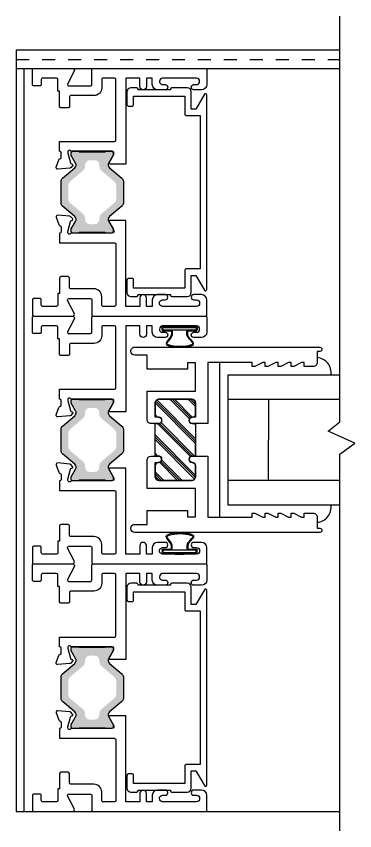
# Model space of a CAD drawing. Extents: x -58 to 121, y -68 to 28.
# Drawn here: x -7.06 to -4.46, y -2.59 to 3.68 of the extents above; entities that cross this region are included whole.
import ezdxf

# ---------------------------------------------------------------- set-up
doc = ezdxf.new("R2010")
doc.units = 0
doc.header["$LTSCALE"] = 0.25
doc.header["$MEASUREMENT"] = 0
doc.linetypes.add('HIDDEN', pattern=[0.375, 0.25, -0.125])
doc.layers.get('0').update_dxf_attribs({"linetype": 'CONTINUOUS'})
for name, color, linetype in [('FRAME', 1, 'CONTINUOUS'), ('GLASS-VINYL', 7, 'CONTINUOUS'), ('SEAL', 7, 'CONTINUOUS'), ('SILL-PAN', 7, 'CONTINUOUS'), ('VENT', 5, 'CONTINUOUS')]:
    doc.layers.add(name, color=color, linetype=linetype)

# ---------------------------------------------------------------- blocks, each defined once
blk = doc.blocks.new('3710 Jamb Filler')
blk.add_lwpolyline([(-0.1199999999999999, 0.7740000000000007, 0.4142135623730929), (-0.1499999999999999, 0.8040000000000009), (-0.2700000000000002, 0.804, 0.414213562373095), (-0.2800000000000002, 0.7940000000000003), (-0.28, 0.7890000000000013), (-0.5299999999999996, 0.7890000000000004), (-0.53, 0.7939999999999994, 0.4142135623731016), (-0.54, 0.8039999999999992), (-0.585, 0.804, 0.4142135623730929), (-0.615, 0.7739999999999998), (-0.6149999999999993, 0.674000000000001, 0.4142135623730885), (-0.6049999999999995, 0.6640000000000013), (-0.5749999999999993, 0.6639999999999995, 0.4142135623731015), (-0.5649999999999993, 0.6739999999999993), (-0.565, 0.7390000000000001), (-0.1699999999999999, 0.7390000000000001), (-0.1700000000000002, 0.6009999999999989, 0.4142135623731015), (-0.1600000000000001, 0.5909999999999991), (-0.0499999999999996, 0.5909999999999991), (-0.0499999999999996, -0.5909999999999995), (-0.1600000000000001, -0.5909999999999995, 0.414213562373095), (-0.1700000000000002, -0.6009999999999993), (-0.1699999999999999, -0.7390000000000008), (-0.565, -0.7390000000000008), (-0.5649999999999993, -0.6739999999999997, 0.4142135623731016), (-0.5749999999999993, -0.6639999999999999), (-0.6049999999999995, -0.6640000000000017, 0.4142135623730819), (-0.6149999999999993, -0.6740000000000015), (-0.615, -0.7740000000000002, 0.4142135623730951), (-0.585, -0.8040000000000005), (-0.54, -0.8039999999999996, 0.414213562373095), (-0.53, -0.7939999999999998), (-0.5299999999999996, -0.7890000000000008), (-0.28, -0.7890000000000017), (-0.2800000000000002, -0.7940000000000007, 0.4142135623730885), (-0.2700000000000002, -0.8040000000000005), (-0.1499999999999999, -0.8040000000000009, 0.414213562373095), (-0.1199999999999999, -0.7740000000000011), (-0.1199999999999999, -0.6409999999999993), (-0.08390083445627305, -0.6409999999999993), (-0.01866025403784444, -0.7540000000000007, 0.7673269879789528), (2.220446049250313e-16, -0.7490000000000008), (2.220446049250313e-16, 0.7490000000000003, 0.7673269879789648), (-0.01866025403784421, 0.7540000000000002), (-0.08390083445627328, 0.6409999999999985), (-0.1199999999999999, 0.6409999999999989)], format="xyb", close=True)
blk = doc.blocks.new('3073 FIXED STILE')
at = {"linetype": 'Continuous'}
h = blk.add_hatch(dxfattribs=at)
h.set_pattern_fill('PLAST', scale=0.4, angle=-45.00000000000001, style=0)
h.set_pattern_definition([(315, (-24.43818866424072, 6.213958763797216), (0.07071067811865478, 0.07071067811865474), []), (315, (-24.42934982947589, 6.22279759856205), (0.07071067811865478, 0.07071067811865474), []), (315, (-24.42051099471106, 6.23163643332688), (0.07071067811865478, 0.07071067811865474), [])])
edge = h.paths.add_edge_path()
edge.add_line((0, 0.125), (0, -0.125))
edge.add_line((0, -0.125), (-0.02700000000000102, -0.125))
edge.add_arc((-0.02700000000000102, -0.1500400000000006), 0.02504000000000062, 90, 274.5812200852826)
edge.add_line((-0.02499999999999858, -0.1750000000000007), (0, -0.1750000000000007))
edge.add_line((0, -0.1750000000000007), (0, -0.282))
edge.add_arc((-0.03099999999999703, -0.2819999999999983), 0.03099999999999703, 269.99999999999676, 359.9999999999967, ccw=False)
edge.add_line((-0.03099999999999881, -0.3129999999999953), (-0.2809999999999988, -0.3129999999999953))
edge.add_arc((-0.2809999999999988, -0.2819999999999965), 0.03099999999999881, 180, 270, ccw=False)
edge.add_line((-0.3119999999999976, -0.2819999999999965), (-0.3119999999999976, -0.1749999999999972))
edge.add_line((-0.3119999999999976, -0.1749999999999972), (-0.286999999999999, -0.1749999999999972))
edge.add_arc((-0.2869999999999973, -0.1499599999999983), 0.02503999999999884, 269.9999999999959, 445.4187799147211)
edge.add_line((-0.2849999999999966, -0.125), (-0.3119999999999905, -0.125))
edge.add_line((-0.3119999999999905, -0.125), (-0.3119999999999905, 0.1249999999999929))
edge.add_line((-0.3119999999999905, 0.1249999999999929), (-0.286999999999999, 0.125))
edge.add_arc((-0.2870000000000044, 0.1500400000000024), 0.02504000000000239, 270.0000000000122, 445.4187799147055)
edge.add_arc((-0.2826245614034999, 0.2046454736842227), 0.0297404912280785, 188.9864164088245, 265.41877991471364, ccw=False)
edge.add_line((-0.3119999999999976, 0.2000000000000028), (-0.3119999999999976, 0.2820000000000036))
edge.add_arc((-0.280999999999997, 0.2819999999999983), 0.03100000000000058, 89.99999999999011, 179.9999999999902, ccw=False)
edge.add_line((-0.2809999999999917, 0.3129999999999988), (-0.0309999999999917, 0.3129999999999988))
edge.add_arc((-0.03099999999999525, 0.2820000000000036), 0.03099999999999525, -6.59383658785373e-12, 89.9999999999934, ccw=False)
edge.add_line((0, 0.282), (0, 0.1750000000000007))
edge.add_line((0, 0.1750000000000007), (-0.02499999999999147, 0.1750000000000007))
edge.add_arc((-0.02499999999999503, 0.1499999999599986), 0.02500000004000213, 89.99999999999186, 269.9954163376286)
edge.add_line((-0.02500200000000063, 0.1249999999999964), (0, 0.125))
at = {"color": 7}
blk.add_line((-0.3119999999999905, 0.1250000000000142), (-0.3119999999999905, 1.4210854715202e-14), dxfattribs=at)
for points in [[(-0.3119999999999976, 0.2000000000000099, 0.4142135623730949), (-0.2869999999999919, 0.1749999999999403, -0.4142135623731055), (-0.2619999999999933, 0.1499999999999417), (-0.2619999999999933, 0.1490000000000151, -0.4142135623730841), (-0.2859999999999872, 0.1250000000000142), (-0.4059999999999988, 0.1250000000000142), (-0.4059999999999988, 0.5950000000000131), (-0.7489999999999952, 0.5950000000000131), (-0.7489999999999952, 0.5650000000000119), (-0.7689999999999984, 0.5650000000000119), (-0.8289999999999935, 0.5950000000000131), (-0.8489999999999966, 0.5950000000000131), (-0.8489999999999966, 0.5650000000000119), (-0.8689999999999927, 0.5650000000000119), (-0.9289999999999949, 0.5950000000000131), (-0.948999999999991, 0.5950000000000131), (-0.948999999999991, 0.5650000000000119), (-0.9689999999999941, 0.5650000000000119), (-1.028999999999989, 0.5950000000000131), (-1.048999999999992, 0.5950000000000131), (-1.048999999999992, 0.5650000000000119), (-1.068999999999988, 0.5650000000000119), (-1.128999999999991, 0.5950000000000131), (-1.148999999999994, 0.5950000000000131), (-1.148999999999994, 0.5650000000000119), (-1.217999999999996, 0.5650000000000119, -0.4142135623731035), (-1.248999999999988, 0.5960000000000107), (-1.248999999999988, 0.6810000000000116), (-1.269999999999989, 0.6810000000000116, -0.414213562373095), (-1.284999999999989, 0.6960000000000122), (-1.284999999999982, 0.6980000000000217, -0.414213562373095), (-1.269999999999989, 0.7130000000000152), (0.1510000000000034, 0.7130000000000152), (0.1570000000000036, 0.7130000000000152, -0.414213562373095), (0.1869999999999976, 0.683000000000014), (0.1869999999999976, 0.6820000000000164, -0.414213562373078), (0.156000000000013, 0.6510000000000105), (0.06200000000000472, 0.6510000000000105), (0.06200000000000472, 0.5440000000000111), (-0.2499999999999929, 0.5440000000000111), (-0.2499999999999929, 0.5940000000000154), (-0.3119999999999905, 0.5940000000000154), (-0.3119999999999905, 0.3750000000000142), (0.06200000000000472, 0.3750000000000142), (0.06200000000000472, 0.156000000000013, -0.4142135623730868), (0.03099999999999881, 0.1250000000000142), (-0.02599999999998914, 0.1250000000000142, -0.4142135623730843), (-0.04999999999999005, 0.1490000000000151), (-0.04999999999999005, 0.1510000000000105, -0.4142135623730841), (-0.02599999999998914, 0.1750000000000114), (-0.02499999999998437, 0.1750000000000114, 0.4142135623731055), (7.105427357601002e-15, 0.2000000000000099), (2.131628207280301e-14, 0.2820000000000107, 0.4142135623730865), (-0.0309999999999846, 0.3130000000000166), (-0.2809999999999917, 0.3130000000000166, 0.4142135623730782), (-0.3119999999999976, 0.2820000000000107)], [(-1.284999999999982, -0.6959999999999837, -0.4142135623730951), (-1.269999999999989, -0.6809999999999832), (-1.248999999999988, -0.6809999999999832), (-1.248999999999995, -0.5959999999999894, -0.4142135623731036), (-1.217999999999989, -0.5649999999999906), (-1.148999999999994, -0.5649999999999906), (-1.148999999999994, -0.5949999999999847), (-1.128999999999991, -0.5949999999999847), (-1.068999999999988, -0.5649999999999906), (-1.048999999999992, -0.5649999999999906), (-1.048999999999992, -0.5949999999999847), (-1.028999999999989, -0.5949999999999847), (-0.9689999999999941, -0.5649999999999906), (-0.948999999999991, -0.5649999999999906), (-0.948999999999991, -0.5949999999999847), (-0.9289999999999949, -0.5949999999999847), (-0.8689999999999927, -0.5649999999999906), (-0.8489999999999966, -0.5649999999999906), (-0.8489999999999966, -0.5949999999999847), (-0.8289999999999935, -0.5949999999999847), (-0.7689999999999984, -0.5649999999999906), (-0.7489999999999952, -0.5649999999999906), (-0.7489999999999952, -0.5949999999999847), (-0.4059999999999988, -0.5949999999999847), (-0.4059999999999988, -0.1249999999999858), (-0.2860000000000014, -0.1249999999999858, -0.4142135623730627), (-0.2619999999999933, -0.1489999999999867), (-0.2619999999999862, -0.1499999999999204, -0.4142135623731055), (-0.2869999999999919, -0.1749999999999901, 0.4142135623730951), (-0.3119999999999905, -0.1999999999999886), (-0.3119999999999976, -0.2819999999999894, 0.414213562373095), (-0.2809999999999917, -0.3129999999999882), (-0.0309999999999846, -0.3129999999999882, 0.4142135623731034), (7.105427357601002e-15, -0.2819999999999894), (2.131628207280301e-14, -0.1999999999999886, 0.4142135623731055), (-0.02499999999998437, -0.1749999999999901), (-0.02599999999998914, -0.1749999999999901, -0.4142135623730843), (-0.04999999999999005, -0.1509999999999891), (-0.04999999999999005, -0.1489999999999867, -0.414213562373095), (-0.02599999999998914, -0.1249999999999858), (0.03099999999999881, -0.1249999999999858, -0.4142135623731036), (0.06200000000000472, -0.1559999999999846), (0.06200000000000472, -0.3749999999999858), (-0.3119999999999905, -0.3749999999999858), (-0.3119999999999905, -0.593999999999987), (-0.2499999999999929, -0.593999999999987), (-0.2499999999999929, -0.5439999999999898), (0.06200000000000472, -0.5439999999999898), (0.06200000000000472, -0.650999999999982), (0.1559999999999988, -0.650999999999982, -0.4142135623730949), (0.1869999999999976, -0.6819999999999808), (0.1869999999999976, -0.6829999999999785, -0.4142135623731037), (0.1570000000000036, -0.7129999999999797), (0.1510000000000034, -0.7129999999999797), (-1.269999999999989, -0.7129999999999868, -0.4142135623730779), (-1.284999999999989, -0.6979999999999791)]]:
    blk.add_lwpolyline(points, format="xyb", close=True)
blk.add_lwpolyline([(0, 0.125), (0, -0.125), (-0.02700000000000102, -0.125, 1.040799680255829), (-0.02499999999999858, -0.1750000000000007), (0, -0.1750000000000007), (0, -0.282, -0.4142135623730952), (-0.03099999999999881, -0.3129999999999953), (-0.2809999999999988, -0.3129999999999953, -0.4142135623730952), (-0.3119999999999976, -0.2819999999999965), (-0.3119999999999976, -0.1749999999999972), (-0.286999999999999, -0.1749999999999972, 0.9607996802557631), (-0.2849999999999966, -0.125), (-0.3119999999999905, -0.125), (-0.3119999999999905, 0.1249999999999929), (-0.286999999999999, 0.125, 0.9607996802554929), (-0.2849999999999966, 0.1750000000000043, -0.3464392003650397), (-0.3119999999999976, 0.2000000000000028), (-0.3119999999999976, 0.2820000000000036, -0.4142135623730958), (-0.2809999999999917, 0.3129999999999988), (-0.0309999999999917, 0.3129999999999988, -0.4142135623730958), (0, 0.282), (0, 0.1750000000000007), (-0.02499999999999147, 0.1750000000000007, 0.9999600007999586), (-0.02500200000000063, 0.1249999999999964)], format="xyb", close=True, dxfattribs=at)
blk = doc.blocks.new('3711-JAMB')
h = blk.add_hatch(color=7)
h.dxf.hatch_style = 1
edge = h.paths.add_edge_path(flags=16)
edge.add_arc((-0.9756627967922071, -0.7529946007007098), 0.04723978805936725, -50.00024801794848, 0, ccw=False)
edge.add_line((-0.9452978029907939, -0.7891825092799323), (-1.041083677434912, -0.8695556937262623))
edge.add_arc((-1.010718681749026, -0.9057436007236461), 0.04723978805936725, 129.9997549661711, 180.0000000046882)
edge.add_line((-1.05795846980844, -0.9057436007275115), (-1.057958469800255, -1.002256398380133))
edge.add_arc((-1.01071868174084, -1.002256398376268), 0.04723978805936725, 180.0000000046882, 230.0002480178599)
edge.add_line((-1.041083675542254, -1.038444306955377), (-0.9452978029907939, -1.118817490720041))
edge.add_arc((-0.9756627967922071, -1.155005399299149), 0.04723978805936725, 0, 50.00024801785992, ccw=False)
edge.add_line((-0.9284230087327927, -1.155005399299149), (-0.9284230087327927, -1.165118612414723))
edge.add_arc((-0.8929239754884151, -1.164623880090609), 0.03550248049539399, 180.7984510168757, 270)
edge.add_line((-0.8929239754884151, -1.200126360586047), (-0.8530366913850997, -1.200126360586047))
edge.add_arc((-0.8530366913850997, -1.164623880090609), 0.03550248049540163, 270, 359.2015489831243)
edge.add_line((-0.8175376581407221, -1.165118612414723), (-0.8175376581407221, -1.155005399299149))
edge.add_arc((-0.7702978700813077, -1.155005399299149), 0.04723978805936725, 129.99975198214, 180, ccw=False)
edge.add_line((-0.8006628638827209, -1.118817490720041), (-0.7048769913312611, -1.038444306955377))
edge.add_arc((-0.7352419851326744, -1.002256398376268), 0.04723978805936725, 309.99975198214, 359.9999999953118)
edge.add_line((-0.6880021970732599, -1.002256398380133), (-0.6880021970650745, -0.9057436007275115))
edge.add_arc((-0.7352419851244889, -0.9057436007236461), 0.04723978805936725, 359.9999999953118, 410.0002450338289)
edge.add_line((-0.7048769894386027, -0.8695556937262623), (-0.8006628638827209, -0.7891825092799323))
edge.add_arc((-0.7702978700813077, -0.7529946007007098), 0.04723978805936725, 180, 230.0002480179486, ccw=False)
edge.add_line((-0.8175376581407221, -0.7529946007007098), (-0.8175376573631041, -0.7428813848860969))
edge.add_arc((-0.8530366905701925, -0.7433761198925382), 0.03550248049539644, 0.7984553461754125, 89.99999999999994)
edge.add_line((-0.8530366905701925, -0.7078736393970999), (-0.8929239763033223, -0.7078736393970999))
edge.add_arc((-0.8929239763033223, -0.7433761198925382), 0.03550248049539646, 89.99999999999997, 179.2015489917656)
edge.add_line((-0.9284230087327927, -0.7428813875851361), (-0.9284230087327927, -0.7529946007007098))
edge = h.paths.add_edge_path()
edge.add_arc((-0.7190062874307892, -0.744033540721719), 0.03020996559096917, 149.9998669240504, 229.999849770356)
edge.add_line((-0.7384249396804847, -0.7671756660738325), (-0.6436804243341214, -0.8466761772877334))
edge.add_arc((-0.6630990765837298, -0.8698183026397673), 0.0302099655908522, -4.3875161281903274e-09, 49.99984977038582, ccw=False)
edge.add_line((-0.6328891109928776, -0.8698183026420807), (-0.6328891110067048, -1.038181697357921))
edge.add_arc((-0.6630990765978382, -1.038181697355154), 0.03020996559113343, 310.0001502295814, 359.99999999475364, ccw=False)
edge.add_line((-0.6436804243480623, -1.061323822707415), (-0.7384249396807832, -1.140824333909485))
edge.add_arc((-0.7190062874313096, -1.163966459261485), 0.03020996559073911, 130.0001502294605, 210.0001330757664)
edge.add_line((-0.7451688499972846, -1.179071502822332), (-0.7118015815510574, -1.236864997084616))
edge.add_arc((-0.722092189493682, -1.24280631421848), 0.01188258646566266, -8.757865543884691e-10, 30.000133075457086, ccw=False)
edge.add_line((-0.7102096030280194, -1.242806314218662), (-0.7102096030280052, -1.257059699991537))
edge.add_arc((-0.7220952982986635, -1.25707400472089), 0.01188570387870365, -89.93104314004029, 0.06895685987399247, ccw=False)
edge.add_line((-0.7220809935692927, -1.268959699991548), (-0.7650950439824413, -1.268959699991612))
edge.add_arc((-0.7650950439824825, -1.259048628467774), 0.009911071523837522, 216.8698979997665, 270.0000000002381, ccw=False)
edge.add_line((-0.7730239011648194, -1.264995271431054), (-0.9729367657086954, -1.264995271431012))
edge.add_arc((-0.9808656228910081, -1.259048628467727), 0.009911071523821091, 269.99999999962193, 323.13010200012695, ccw=False)
edge.add_line((-0.9808656228910735, -1.268959699991548), (-1.023879673304222, -1.268959699991534))
edge.add_arc((-1.023879673304169, -1.257077113525863), 0.01188258646567064, 179.9999999997773, 269.99999999974307, ccw=False)
edge.add_line((-1.035762259769839, -1.257077113525817), (-1.035762259769925, -1.242806314218662))
edge.add_arc((-1.023879673304436, -1.242806314218244), 0.01188258646548901, 149.9998669256889, 180.0000000020128, ccw=False)
edge.add_line((-1.034170281247029, -1.236864997084673), (-1.000803012800944, -1.179071502822474))
edge.add_arc((-1.026965575367072, -1.163966459261429), 0.0302099655909712, 329.9998669240538, 409.9998497703528)
edge.add_line((-1.007546923117374, -1.140824333909315), (-1.102280242524841, -1.061333217252958))
edge.add_arc((-1.082861590275159, -1.03819109190089), 0.03020996559092639, 180.0000000051516, 229.9998497703199, ccw=False)
edge.add_line((-1.113071555866085, -1.038191091903606), (-1.113071555880637, -0.8698089080795413))
edge.add_arc((-1.082861590282677, -0.8698089080975206), 0.03020996559796063, 130.0001501999785, 179.9999999659005, ccw=False)
edge.add_line((-1.102280242524884, -0.8466667827299972), (-1.007546923117374, -0.7671756660738325))
edge.add_arc((-1.026965575367058, -0.7440335407217112), 0.03020996559096764, 310.0001502296177, 390.0001330759343)
edge.add_line((-1.00080301280093, -0.7289284971606733), (-1.034170281247029, -0.6711350028984739))
edge.add_arc((-1.023879673304436, -0.665193685764903), 0.01188258646548903, 179.9999999979872, 210.0001330743111, ccw=False)
edge.add_line((-1.035762259769925, -0.6651936857644856), (-1.035762259769839, -0.6509228864573302))
edge.add_arc((-1.023879673304165, -0.6509228864572805), 0.01188258646567419, 90.0000000002741, 180.0000000002399, ccw=False)
edge.add_line((-1.023879673304222, -0.6390402999916063), (-0.9808656228910735, -0.6390402999915992))
edge.add_arc((-0.9808656228910081, -0.6489513715154203), 0.009911071523821091, 36.86989799987299, 90.00000000037812, ccw=False)
edge.add_line((-0.9729367657086954, -0.6430047285521354), (-0.7730239011648194, -0.6430047285520928))
edge.add_arc((-0.7650950439824825, -0.6489513715153727), 0.009911071523837522, 89.99999999976188, 143.1301020002335, ccw=False)
edge.add_line((-0.7650950439824413, -0.6390402999915352), (-0.7220809935692927, -0.6390402999915992))
edge.add_arc((-0.7220952982986528, -0.6509259952622467), 0.01188570387869289, -0.06895685982317445, 89.93104314009167, ccw=False)
edge.add_line((-0.7102096030280052, -0.6509402999915892), (-0.7102096030280194, -0.6651936857644856))
edge.add_arc((-0.7220921894936819, -0.6651936857646672), 0.01188258646566254, -30.000133075457427, 8.757865543884691e-10, ccw=False)
edge.add_line((-0.7118015815510574, -0.6711350028985308), (-0.7451688499969151, -0.7289284971606733))
for points in [[(-1.037261145540924, -0.2099999999999937), (-1.03902393579024, -0.2100000000000009, 0.414213562373095), (-1.049023935790231, -0.2199999999999989), (-1.049023935790231, -0.2938894786397661, -0.414213562373095), (-1.059023935790236, -0.3038894786397712), (-1.114023935790229, -0.3038894786397641, -0.414213562373095), (-1.124023935790234, -0.2938894786397661), (-1.124023935790234, -0.1750000000017131), (-1.137999999999991, -0.1750000000017131), (-1.137999999999991, -0.08499999999999375, 0.414213562373095), (-1.147999999999996, -0.07499999999998863), (-1.254999999999995, -0.07499999999998863, 0.4142135623734071), (-1.264999999999986, -0.08499999999999375), (-1.264999999999986, -0.125, -0.4142135623734072), (-1.274999999999991, -0.1349999999999909), (-1.323000000000008, -0.1349999999999909, -0.4142135623731991), (-1.332999999999998, -0.125), (-1.332999999999998, -0.009999999999990905, -0.4142135623734072), (-1.322999999999993, 0), (-1.025999999999982, 0, -0.5466243487299829), (-1.01145784931164, -0.02267276954174235), (-1.06249777376177, -0.1208295190363948, 0.5466243487300386), (-1.053408929581554, -0.1349999999999909), (-0.8849999999999909, -0.1349999999999909, 0.414213562373095), (-0.875, -0.125), (-0.875, -0.009999999999990905, -0.414213562373095), (-0.8649999999999807, 0), (0, 0, -0.4142135623730951), (0.01000000000001933, -0.009999999999990905), (0.01000000000001933, -0.125, -0.414213562373095), (-0.03000000000000114, -0.164999999999992), (-0.0899999999999892, -0.164999999999992, -0.4142135623733031), (-0.1099999999999994, -0.144999999999996, -0.4142135623733031), (-0.0899999999999892, -0.1250000000000142), (-0.06949999999999079, -0.125, 0.4142135623732649), (-0.04499999999997328, -0.1004999999999967), (-0.04499999999998749, -0.09950000000000614, 0.4142135623730102), (-0.069500000000005, -0.07500000000000284), (-0.3305000000000007, -0.07499999999998863, 0.4142135623730951), (-0.3549999999999898, -0.09950000000000614), (-0.3549999999999898, -0.1004999999999967, 0.4142135623732649), (-0.3305000000000007, -0.125), (-0.3099999999999881, -0.125, -0.4142135623733033), (-0.2899999999999778, -0.144999999999996), (-0.289999999999992, -0.1454999999999984, -0.414213562373095), (-0.3094999999999857, -0.164999999999992), (-0.3699999999999903, -0.164999999999992, -0.414213562373069), (-0.4099999999999824, -0.125), (-0.4099999999999966, -0.07499999999998863), (-0.4549999999999841, -0.07499999999998863), (-0.4549999999999841, -0.1399999999999864, -0.414213562373095), (-0.4799999999999898, -0.164999999999992), (-0.4804999999999922, -0.164999999999992, -0.4142135623732223), (-0.5049999999999955, -0.140500000000003), (-0.5049999999999955, -0.07499999999998863), (-0.6149999999999807, -0.07499999999998863), (-0.6149999999999807, -0.7372091800336591), (-0.7357753174103294, -0.7372091800333891, -0.58552406831656), (-0.742495577204167, -0.7252338179260676), (-0.7080116826952931, -0.6654636038216495, 0.1378721067450862), (-0.7062821253710254, -0.6593105076754853), (-0.7062821253708123, -0.6506029019247705, 0.414213562373095), (-0.7180920723856516, -0.6387929549101443), (-1.031622375139605, -0.6387929549103575, -0.2134217652853582), (-1.040424989918307, -0.63485630590489, 0.688500258071923), (-1.061037551711607, -0.6427296039147166), (-1.06103755171182, -0.6490480929042803, 0.06554346281317074), (-1.060635137525324, -0.652104732113088), (-1.040317407671282, -0.7279315322232875, 0.2679491924333423), (-1.031966514051319, -0.7362824258426315), (-1.027506600199573, -0.7374774561577695, -0.5773502691876686), (-1.023977097259277, -0.7506497404566232), (-1.038296778995317, -0.764969422192884, -0.1763269807095452), (-1.04561836791153, -0.7683835351745927), (-1.138741227106422, -0.7765307296692043, -0.5486187866238441), (-1.150868251872353, -0.760726483297816), (-1.130653507636993, -0.7051869299720934, -0.2637246696261774), (-1.1217898616827, -0.6976294563563528, 0.3595082375526705), (-1.112213988775594, -0.6860327429695587), (-1.11221398877538, -0.6506029019247705, 0.414213562373095), (-1.12402393579022, -0.6387929549099169), (-1.12402393579023, -0.5637929549104044), (-0.6999999999999922, -0.563792954910113, 0.4142135623728947), (-0.6899999999999977, -0.553792954910115), (-0.6899999999999977, -0.08499999999998664, 0.414213562373095), (-0.6999999999999993, -0.07499999999998863), (-0.789999999999992, -0.07499999999998863, 0.4142135623734071), (-0.799999999999983, -0.08499999999999375), (-0.799999999999983, -0.1500000000000057, -0.414213562373147), (-0.8599999999999852, -0.2099999999999937), (-1.039023935790237, -0.2099999999999937)], [(-1.037261145540924, -1.698000000000008), (-1.03902393579024, -1.698, -0.414213562373095), (-1.049023935790231, -1.688000000000002), (-1.049023935790231, -1.614110521360235, 0.414213562373095), (-1.059023935790236, -1.60411052136023), (-1.114023935790229, -1.604110521360237, 0.414213562373095), (-1.124023935790234, -1.614110521360235), (-1.124023935790234, -1.732999999998288), (-1.137999999999991, -1.732999999998288), (-1.137999999999991, -1.823000000000008, -0.414213562373095), (-1.147999999999996, -1.833000000000013), (-1.254999999999995, -1.833000000000013, -0.4142135623734071), (-1.264999999999986, -1.823000000000008), (-1.264999999999986, -1.783000000000001, 0.4142135623734072), (-1.274999999999991, -1.77300000000001), (-1.323000000000008, -1.77300000000001, 0.4142135623731991), (-1.332999999999998, -1.783000000000001), (-1.332999999999998, -1.89800000000001, 0.4142135623734072), (-1.322999999999993, -1.908000000000001), (-1.025999999999982, -1.908000000000001, 0.5466243487299829), (-1.01145784931164, -1.885327230458259), (-1.06249777376177, -1.787170480963606, -0.5466243487300386), (-1.053408929581554, -1.77300000000001), (-0.8849999999999909, -1.77300000000001, -0.414213562373095), (-0.875, -1.783000000000001), (-0.875, -1.89800000000001, 0.414213562373095), (-0.8649999999999807, -1.908000000000001), (0, -1.908000000000001, 0.4142135623730951), (0.01000000000001933, -1.89800000000001), (0.01000000000001933, -1.783000000000001, 0.414213562373095), (-0.03000000000000114, -1.743000000000009), (-0.0899999999999892, -1.743000000000009, 0.4142135623733031), (-0.1099999999999994, -1.763000000000005, 0.4142135623733031), (-0.0899999999999892, -1.782999999999987), (-0.06949999999999079, -1.783000000000001, -0.4142135623732649), (-0.04499999999997328, -1.807500000000005), (-0.04499999999998749, -1.808499999999995, -0.4142135623730102), (-0.069500000000005, -1.832999999999998), (-0.3305000000000007, -1.833000000000013, -0.4142135623730951), (-0.3549999999999898, -1.808499999999995), (-0.3549999999999898, -1.807500000000005, -0.4142135623732649), (-0.3305000000000007, -1.783000000000001), (-0.3099999999999881, -1.783000000000001, 0.4142135623733033), (-0.2899999999999778, -1.763000000000005), (-0.289999999999992, -1.762500000000003, 0.414213562373095), (-0.3094999999999857, -1.743000000000009), (-0.3699999999999903, -1.743000000000009, 0.414213562373069), (-0.4099999999999824, -1.783000000000001), (-0.4099999999999966, -1.833000000000013), (-0.4549999999999841, -1.833000000000013), (-0.4549999999999841, -1.768000000000015, 0.414213562373095), (-0.4799999999999898, -1.743000000000009), (-0.4804999999999922, -1.743000000000009, 0.4142135623732223), (-0.5049999999999955, -1.767499999999998), (-0.5049999999999955, -1.833000000000013), (-0.6149999999999807, -1.833000000000013), (-0.6149999999999807, -1.170790819966342), (-0.7357753174103294, -1.170790819966612, 0.58552406831656), (-0.742495577204167, -1.182766182073934), (-0.7080116826952931, -1.242536396178352, -0.1378721067450862), (-0.7062821253710254, -1.248689492324516), (-0.7062821253708123, -1.257397098075231, -0.414213562373095), (-0.7180920723856516, -1.269207045089857), (-1.031622375139605, -1.269207045089644, 0.2134217652853582), (-1.040424989918307, -1.273143694095111, -0.688500258071923), (-1.061037551711607, -1.265270396085285), (-1.06103755171182, -1.258951907095721, -0.06554346281317074), (-1.060635137525324, -1.255895267886913), (-1.040317407671282, -1.180068467776714, -0.2679491924333423), (-1.031966514051319, -1.17171757415737), (-1.027506600199573, -1.170522543842232, 0.5773502691876686), (-1.023977097259277, -1.157350259543378), (-1.038296778995317, -1.143030577807117, 0.1763269807095452), (-1.04561836791153, -1.139616464825409), (-1.138741227106422, -1.131469270330797, 0.5486187866238441), (-1.150868251872353, -1.147273516702185), (-1.130653507636993, -1.202813070027908, 0.2637246696261774), (-1.1217898616827, -1.210370543643648, -0.3595082375526705), (-1.112213988775594, -1.221967257030443), (-1.11221398877538, -1.257397098075231, -0.414213562373095), (-1.12402393579022, -1.269207045090084), (-1.12402393579023, -1.344207045089597), (-0.6999999999999922, -1.344207045089888, -0.4142135623728947), (-0.6899999999999977, -1.354207045089886), (-0.6899999999999977, -1.823000000000015, -0.414213562373095), (-0.6999999999999993, -1.833000000000013), (-0.789999999999992, -1.833000000000013, -0.4142135623734071), (-0.799999999999983, -1.823000000000008), (-0.799999999999983, -1.757999999999996, 0.414213562373147), (-0.8599999999999852, -1.698000000000008), (-1.039023935790237, -1.698000000000008)]]:
    blk.add_lwpolyline(points, format="xyb")
at = {"color": 7}
blk.add_lwpolyline([(-0.7451688499969151, -0.7289284971606733, 0.3639701495037725), (-0.7384249396804847, -0.7671756660738325), (-0.6436804243341214, -0.8466761772877334, -0.2216939749458995), (-0.6328891109928776, -0.8698183026420807), (-0.6328891110067048, -1.038181697357921, -0.2216939749019481), (-0.6436804243480623, -1.061323822707415), (-0.7384249396807832, -1.140824333909485, 0.363970149503774), (-0.7451688499972846, -1.179071502822332), (-0.7118015815510574, -1.236864997084616, -0.1316530883066159), (-0.7102096030280194, -1.242806314218662), (-0.7102096030280052, -1.257059699991537, -0.4142135623726596), (-0.7220809935692927, -1.268959699991548), (-0.7650950439824413, -1.268959699991612, -0.23606797587055), (-0.7730239011648194, -1.264995271431054), (-0.9729367657086954, -1.264995271431012, -0.2360679758707013), (-0.9808656228910735, -1.268959699991548), (-1.023879673304222, -1.268959699991534, -0.41421356237292), (-1.035762259769839, -1.257077113525817), (-1.035762259769925, -1.242806314218662, -0.1316530883065768), (-1.034170281247029, -1.236864997084673), (-1.000803012800944, -1.179071502822474, 0.3639701495037401), (-1.007546923117374, -1.140824333909315), (-1.102280242524841, -1.061333217252958, -0.2216939749019308), (-1.113071555866085, -1.038191091903606), (-1.113071555880637, -0.8698089080795413, -0.2216939749053818), (-1.102280242524884, -0.8466667827299972), (-1.007546923117374, -0.7671756660738325, 0.3639701495038271), (-1.00080301280093, -0.7289284971606733), (-1.034170281247029, -0.6711350028984739, -0.1316530883065768), (-1.035762259769925, -0.6651936857644856), (-1.035762259769839, -0.6509228864573302, -0.41421356237292), (-1.023879673304222, -0.6390402999916063), (-0.9808656228910735, -0.6390402999915992, -0.2360679758707014), (-0.9729367657086954, -0.6430047285521354), (-0.7730239011648194, -0.6430047285520928, -0.2360679758705498), (-0.7650950439824413, -0.6390402999915352), (-0.7220809935692927, -0.6390402999915992, -0.4142135623726595), (-0.7102096030280052, -0.6509402999915892), (-0.7102096030280194, -0.6651936857644856, -0.1316530883066175), (-0.7118015815510574, -0.6711350028985308)], format="xyb", close=True, dxfattribs=at)
blk = doc.blocks.new('*U97')
for points in [[(-0.07000050745255493, 0.03800000000000381, 0.4142138742021425), (-0.06300050000000113, 0.04500000000000171), (-0.06300050000000113, 0.06787695482248779)], [(-0.1349994999999993, 0.03099999999999881), (-0.1349994999999993, 0.01299999999999812, 0.414213562373095), (-0.1279995000000014, 0.006000000000000227), (0.03500050000000243, 0.006000000000000227)], [(-0.1290005000000036, 0.02850000000000108), (-0.1290005000000036, 0.01550000000000296, 0.414213562373095), (-0.1255005000000011, 0.01200000000000045), (0.1255005000000011, 0.01200000000000045, 0.414213562373095), (0.1290005000000036, 0.01550000000000296), (0.1290005000000036, 0.02850000000000108)], [(-0.03500050000000243, 0.006000000000000227), (-0.03500050000000243, 0), (0.03500050000000243, 0), (0.04099949999999808, 0.006000000000000227), (0.1279995000000014, 0.006000000000000227, 0.414213562373095), (0.1349994999999993, 0.01299999999999812), (0.1349994999999993, 0.03099999999999881)]]:
    blk.add_lwpolyline(points, format="xyb")
blk.add_lwpolyline([(0.04099949999999808, 0.01200000000000045), (0.03500050000000243, 0.006000000000000227), (0.03500050000000243, 0.01200000000000045)])
for points, knots in [([(-0.06299950000001076, 0.06787103265832428), (-0.06736204526915657, 0.09372174869385219), (-0.1473373046065945, 0.1487833917584709), (4.999999987376214e-07, 0.1714465067086479), (0.1565816213357891, 0.148783391758478), (0.06736304526913983, 0.09372174869384509), (0.06300049999999402, 0.06787103265831718)], [0, 0, 0, 0, 0.07884656622567832, 0.1679420206551867, 0.257037475084695, 0.3358840413103805, 0.3358840413103805, 0.3358840413103805, 0.3358840413103805]), ([(-0.05708315627303762, 0.06886946988927889), (-0.06126943349728009, 0.09367569127919495), (-0.08758325916865317, 0.1147003516181897), (-0.100405128331559, 0.1379899788120085), (-0.09885162475349318, 0.1403016329627675), (0.0004527178512603313, 0.1685658643841919), (0.09476287504199377, 0.1457465963452762), (0.1018913368455614, 0.1403625801575998), (0.1036076243900297, 0.1346934020896953), (0.09975622474707535, 0.1277028382056997), (0.08310026074644128, 0.1091237356775636), (0.07204138189712239, 0.09846917796809151), (0.06096476924799532, 0.08111801471225988), (0.05815548064290255, 0.07521771394387855), (0.05708415627302088, 0.06886946988927178)], [2.571230290416112, 2.571230290416112, 2.571230290416112, 2.571230290416112, 2.634787229387279, 2.634787229387279, 2.6774865757634, 2.6774865757634, 2.790318317183601, 2.823939729945244, 2.823939729945244, 2.857561142706888, 2.857561142706888, 2.891182555468531, 2.891182555468531, 2.907114331726492, 2.907114331726492, 2.907114331726492, 2.907114331726492])]:
    blk.add_open_spline(points, degree=3, knots=knots)
for points in [[(-0.05700050000001511, 0.06836081405096905), (-0.05702702049363495, 0.06853054229537037), (-0.05705457258016366, 0.06870009424222445), (-0.05708315627303762, 0.06886946988927889)], [(-0.05700049999998669, 0.04500000000000881), (-0.05700050000001511, 0.05278693801698608), (-0.05700050000001511, 0.06057387603397757), (-0.05700050000001511, 0.06836081405096905)], [(0.05708415627302088, 0.06886946988927178), (0.05705498201452031, 0.06869659478415002), (0.05702709659458094, 0.0685233874934923), (0.05700050000001511, 0.06834984802069499)], [(0.05700050000001511, 0.06834984802069499), (0.05700050000001511, 0.06056656534711635), (0.05700050000001511, 0.05278328267355903), (0.05700050000001511, 0.04500000000000171)], [(0.06300049999999402, 0.06787103265831718), (0.06300050000000113, 0.0602473551056022), (0.06300050000000113, 0.05262367755280195), (0.06300050000000113, 0.04500000000000171)]]:
    blk.add_open_spline(points, degree=3)
for points, weights, degree, knots in [([(-0.1349994999999993, 0.0310000018325951), (-0.134999498167403, 0.0379999999999967), (-0.1279995000000014, 0.0379999999999967), (-0.09899999999999665, 0.0379999999999967), (-0.07000049999999902, 0.0379999999999967)], [1, 0.707106873746602, 1, 1, 1], 2, [0, 0, 0, 1.570796064995511, 1.570796064995511, 2.570796064995511, 2.570796064995511, 2.570796064995511]), ([(-0.1290005000000037, 0.02849999908370648), (-0.1290005003795472, 0.02994974682038534), (-0.1279753740581171, 0.03097487341019445), (-0.1269502477366871, 0.03200000000000358), (-0.1255005000000012, 0.03200000000000358), (-0.0277500000000046, 0.03200000000000358), (0.07000049999999902, 0.03200000000000358), (0.09775049999999652, 0.03200000000000358), (0.125500499999994, 0.03200000000000358), (0.1290004990837019, 0.03200000000000358), (0.1290005000000036, 0.02850000091629568)], [1, 0.9238795074647129, 1, 0.9238795074647129, 1, 1, 1, 1, 1, 0.707106873746602, 1], 2, [0, 0, 0, 0.7853982942971411, 0.7853982942971411, 1.570796588594282, 1.570796588594282, 2.570796588594282, 2.570796588594282, 3.570796588594282, 3.570796588594282, 5.141592653589793, 5.141592653589793, 5.141592653589793]), ([(0.07000050000000613, 0.03800000000001802), (0.08933349999999507, 0.0379999999999967), (0.1086664999999982, 0.0379999999999967), (0.1279995000000014, 0.0379999999999967), (0.1298808280448114, 0.0379999999999967), (0.1316189484722371, 0.03728004681263997), (0.1329492481162262, 0.03594974682038554)], [0.9999999999999999, 1, 1, 1, 0.9492530049764752, 0.9492530049764752, 1], 3, [2.906680368105277, 2.906680368105277, 2.906680368105277, 2.906680368105277, 3.906680368105277, 3.906680368105277, 3.906680368105277, 4.692078662402418, 4.692078662402418, 4.692078662402418, 4.692078662402418])]:
    blk.add_rational_spline(points, weights, degree=degree, knots=knots)
for points, weights in [([(-0.07000049999998481, 0.03200000000001069), (-0.06238527631083457, 0.03200000000001069), (-0.05700049999998669, 0.03738477631085857), (-0.05700049999998669, 0.04500000000000881)], [0.9999999999999999, 0.8047378541243649, 0.8047378541243649, 0.9999999999999999]), ([(0.05700050000001511, 0.04500000000000171), (0.0570005000000009, 0.04150610317812919), (0.05833755728727396, 0.03827816377158654), (0.06080811673791686, 0.03580760695123786)], [1, 0.9492529537701293, 0.9492529537701293, 1]), ([(0.06080811673791686, 0.03580760695123786), (0.06327867618855976, 0.03333705013087496), (0.06650661701859661, 0.03199999628022709), (0.07000051384046202, 0.03200000000001069)], [1, 0.9492529537701294, 0.9492529537701294, 1]), ([(0.06300050000000113, 0.04500000000000171), (0.06300050000000823, 0.04089949493662459), (0.06589999493662191, 0.03800000000001802), (0.07000050000000613, 0.03800000000001802)], [1, 0.8047378541243649, 0.8047378541243649, 0.9999999999999999]), ([(0.1329492481162262, 0.03594974682038554), (0.1342795477602153, 0.03461944682811691), (0.1349995004925262, 0.03288132621221249), (0.1349994999999993, 0.03099999816740251)], [1, 0.9492530049764754, 0.9492530049764754, 1])]:
    blk.add_rational_spline(points, weights, degree=3)

msp = doc.modelspace()

# ---------------------------------------------------------------- linework, layer by layer
at = {"color": 7}
for p, q in [((-4.570753270399582, 0.7343383685537361), (-5.433134806553507, 0.7343383685505707)), ((-5.120634806553507, 0.7343383685505707), (-5.120634806553515, 0.4218383685505707)), ((-5.120634806553507, 0.1093383685505707), (-5.120634806553515, 0.4218383685505707)), ((-4.570753270399582, 0.1093383685537717), (-5.433134806553507, 0.1093383685505707))]:
    msp.add_line(p, q, dxfattribs=at)
msp.add_lwpolyline([(-4.570753270399582, 0.9218383685537219), (-5.433134806553507, 0.9218383685505707), (-5.433134806553507, 0.4218383685505707), (-5.433134806553507, -0.07816163144942931), (-4.570753270399582, -0.07816163144622834)], dxfattribs=at)
for centre, start, end in [((-4.754989797551378, 0.9404789151797841), 350.7589582454141, 85.37733540475527), ((-4.754989797551378, -0.09680217807864455), 274.6226645952448, 9.241041754585849)]:
    msp.add_arc(centre, 0.1160766563314069, start, end)
at = {"layer": 'GLASS-VINYL', "color": 7}
msp.add_line((-5.498134806553505, 1.01783836855062), (-5.498134806553505, -0.1721616314493772), dxfattribs=at)
at = {"layer": 'GLASS-VINYL'}
msp.add_lwpolyline([(-4.570753270399582, -2.587901726200769), (-4.570753270399582, 0.3124543633652959), (-4.456519223635997, 0.3967191378845225), (-4.660397996046772, 0.4881787774353565), (-4.570753270399582, 0.5624543633656938), (-4.570753270399582, 3.684911889469973)], dxfattribs=at)
at = {"layer": 'SILL-PAN'}
for p, q in [((-7.064505307109822, 3.422829038620606), (-7.064505307109709, -2.440170961379415)), ((-4.570753270399582, 3.422829038620453), (-7.064505307109822, 3.422829038620606)), ((-7.064505307109822, 3.28382903862061), (-4.570753270399582, 3.283829038620595)), ((-7.002505307109712, -2.440170961379415), (-7.002505307109826, 3.28382903862061)), ((-7.064505307109709, -2.440170961379415), (-4.570753270399582, -2.440170961379415)), ((-7.064505307109709, -2.440170961379415), (-7.002505307109712, -2.440170961379415))]:
    msp.add_line(p, q, dxfattribs=at)
at = {"layer": 'SILL-PAN', "linetype": 'HIDDEN'}
msp.add_line((-7.064505307109822, 3.353329038620572), (-4.570753270399582, 3.353329038620572), dxfattribs=at)

# ---------------------------------------------------------------- block references
at = {"layer": 'FRAME'}
for name, p in [('3711-JAMB', (-5.606504806553431, 3.283829114298616)), ('3710 Jamb Filler', (-5.596504030312644, 2.329832073311046)), ('3711-JAMB', (-5.606504806553431, 1.375829114298615)), ('3711-JAMB', (-5.606504806553431, -0.5321708857013867)), ('3710 Jamb Filler', (-5.596504030312644, -1.486169989456833))]:
    msp.add_blockref(name, p, dxfattribs=at)
at = {"layer": 'SEAL', "xscale": -1, "rotation": 180}
msp.add_blockref('*U97', (-5.806504806553434, 1.300829114298626), dxfattribs=at)
at = {"layer": 'SEAL'}
msp.add_blockref('*U97', (-5.806504806553434, -0.457170885701391), dxfattribs=at)
at = {"layer": 'VENT', "rotation": 180}
msp.add_blockref('3073 FIXED STILE', (-5.994634806553432, 0.4228383685506358), dxfattribs=at)

doc.saveas('drawing.dxf')
